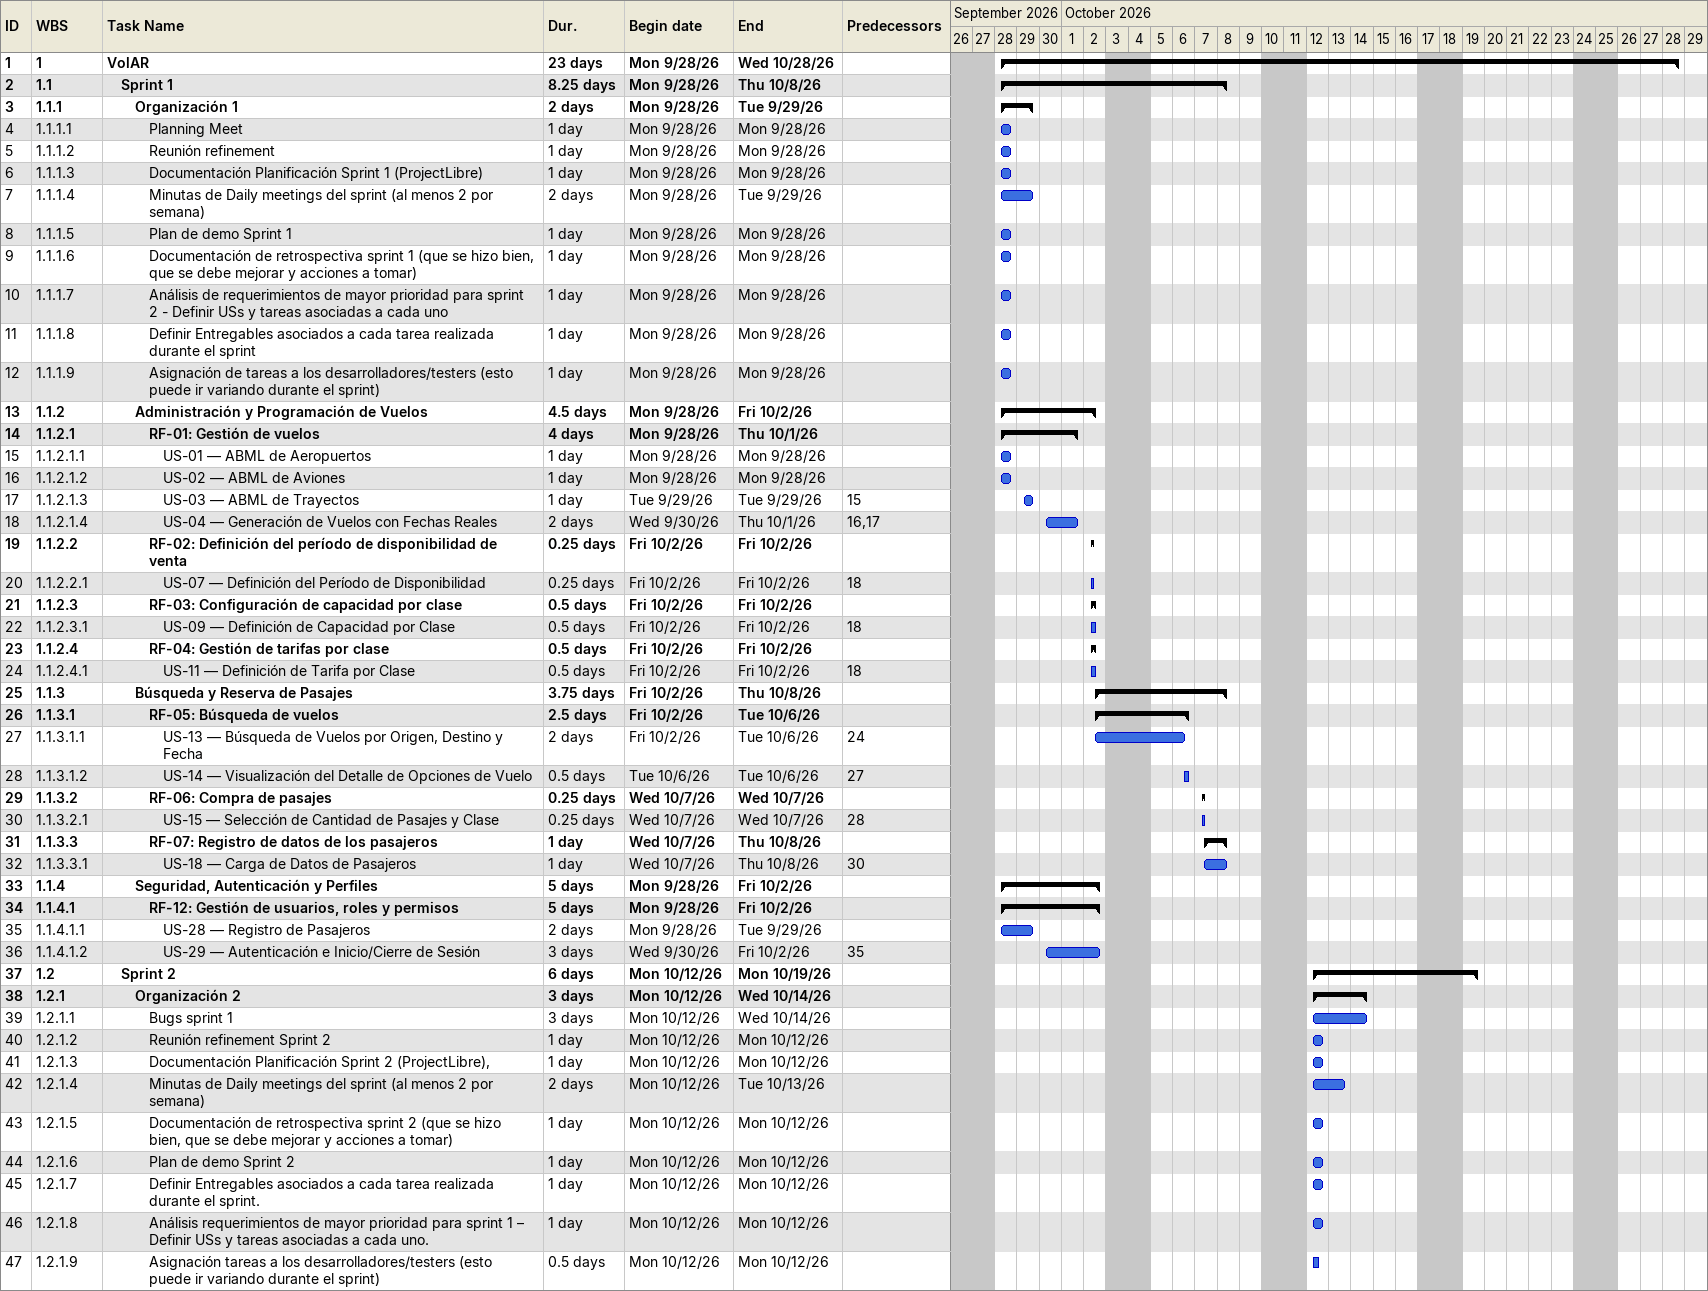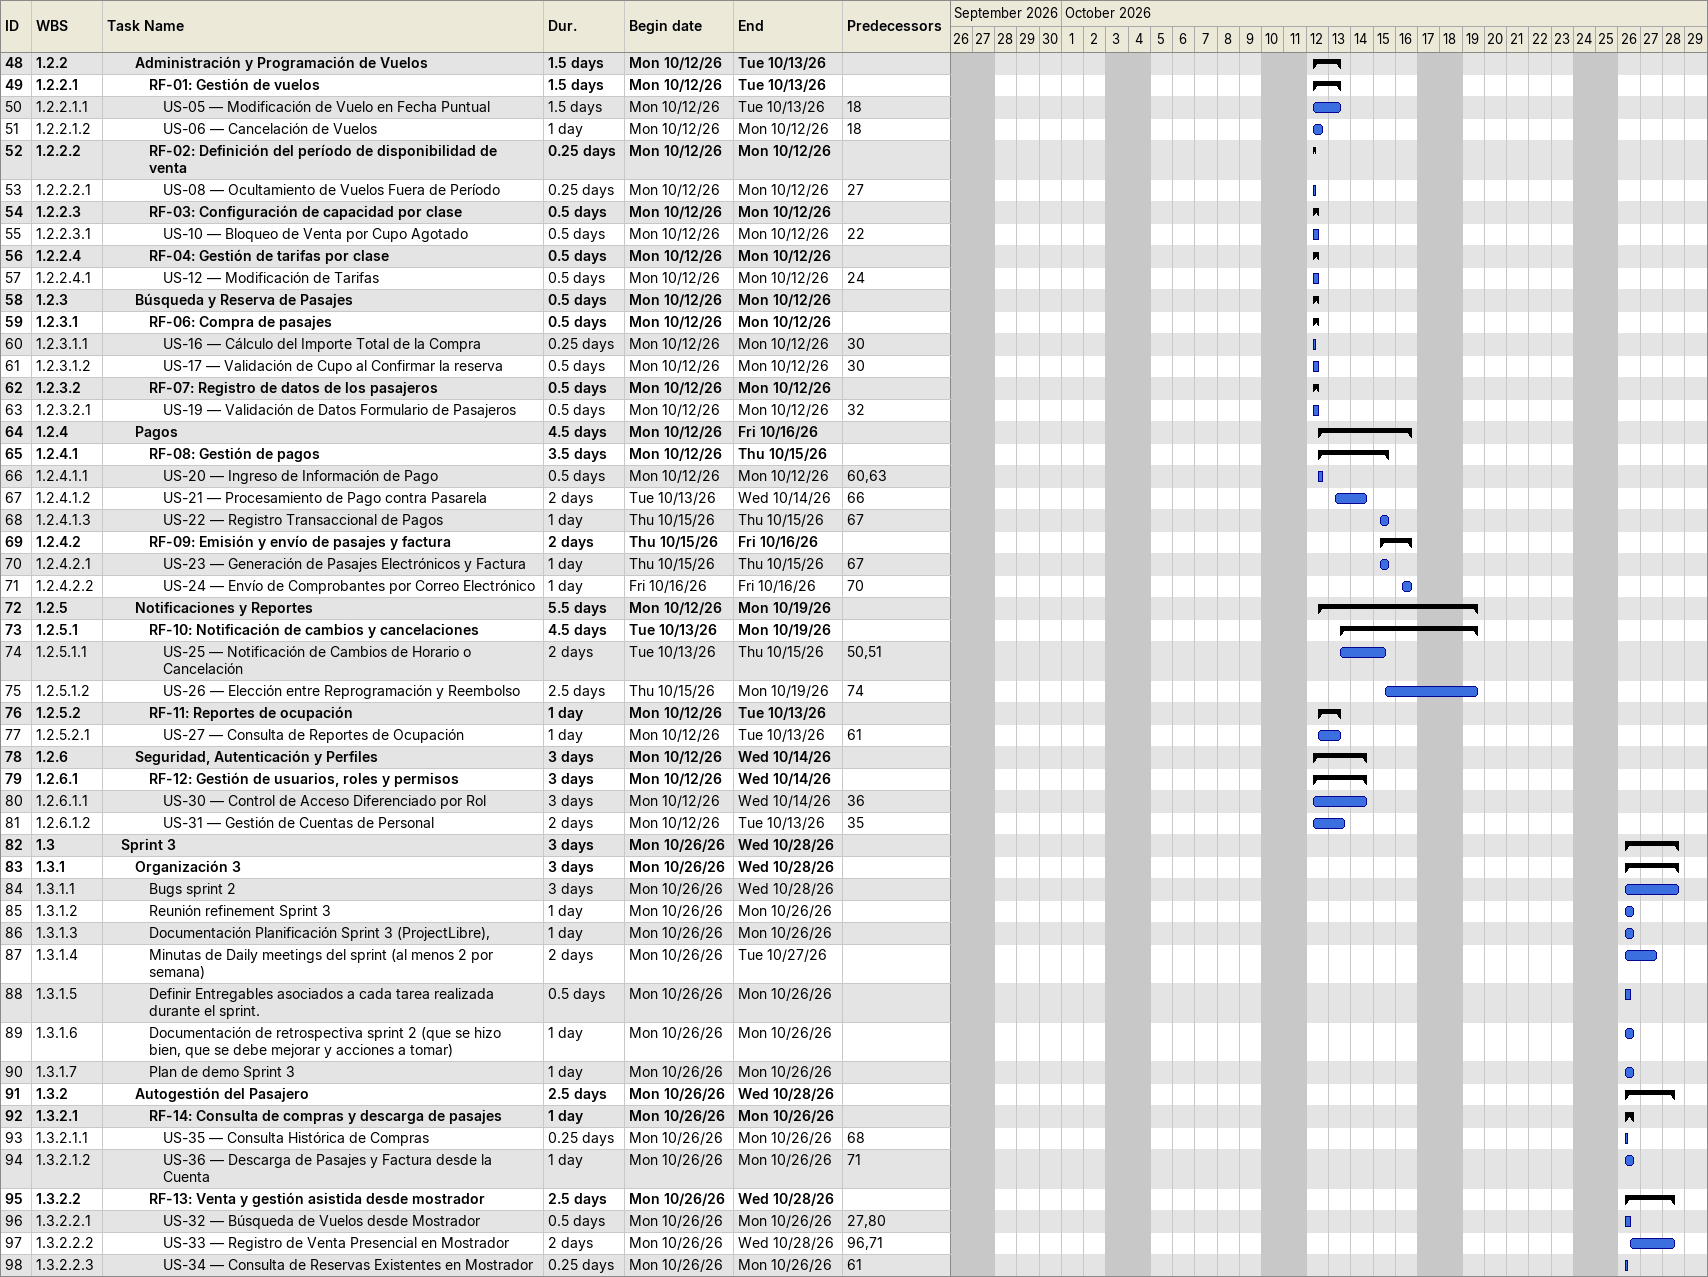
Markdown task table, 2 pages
| ID | WBS | Task | Duration | Start | Finish | Predecessors |
|---|---|---|---|---|---|---|
| 1 | 1 | **VolAR** | 23d | 2026-09-28 | 2026-10-28 |  |
| 2 | 1.1 | **Sprint 1** | 8.25d | 2026-09-28 | 2026-10-08 |  |
| 3 | 1.1.1 | **Organización 1** | 2d | 2026-09-28 | 2026-09-29 |  |
| 4 | 1.1.1.1 | Planning Meet | 1d | 2026-09-28 | 2026-09-28 |  |
| 5 | 1.1.1.2 | Reunión refinement | 1d | 2026-09-28 | 2026-09-28 |  |
| 6 | 1.1.1.3 | Documentación Planificación Sprint 1 (ProjectLibre) | 1d | 2026-09-28 | 2026-09-28 |  |
| 7 | 1.1.1.4 | Minutas de Daily meetings del sprint (al menos 2 por semana) | 2d | 2026-09-28 | 2026-09-29 |  |
| 8 | 1.1.1.5 | Plan de demo Sprint 1 | 1d | 2026-09-28 | 2026-09-28 |  |
| 9 | 1.1.1.6 | Documentación de retrospectiva sprint 1 (que se hizo bien, que se debe mejorar y acciones a tomar) | 1d | 2026-09-28 | 2026-09-28 |  |
| 10 | 1.1.1.7 | Análisis de requerimientos de mayor prioridad para sprint 2 - Definir USs y tareas asociadas a cada uno | 1d | 2026-09-28 | 2026-09-28 |  |
| 11 | 1.1.1.8 | Definir Entregables asociados a cada tarea realizada durante el sprint | 1d | 2026-09-28 | 2026-09-28 |  |
| 12 | 1.1.1.9 | Asignación de tareas a los desarrolladores/testers (esto puede ir variando durante el sprint) | 1d | 2026-09-28 | 2026-09-28 |  |
| 13 | 1.1.2 | **Administración y Programación de Vuelos** | 4.5d | 2026-09-28 | 2026-10-02 |  |
| 14 | 1.1.2.1 | **RF-01: Gestión de vuelos** | 4d | 2026-09-28 | 2026-10-01 |  |
| 15 | 1.1.2.1.1 | US-01 — ABML de Aeropuertos | 1d | 2026-09-28 | 2026-09-28 |  |
| 16 | 1.1.2.1.2 | US-02 — ABML de Aviones | 1d | 2026-09-28 | 2026-09-28 |  |
| 17 | 1.1.2.1.3 | US-03 — ABML de Trayectos | 1d | 2026-09-29 | 2026-09-29 | 15 |
| 18 | 1.1.2.1.4 | US-04 — Generación de Vuelos con Fechas Reales | 2d | 2026-09-30 | 2026-10-01 | 16, 17 |
| 19 | 1.1.2.2 | **RF-02: Definición del período de disponibilidad de venta** | 0.25d | 2026-10-02 | 2026-10-02 |  |
| 20 | 1.1.2.2.1 | US-07 — Definición del Período de Disponibilidad | 0.25d | 2026-10-02 | 2026-10-02 | 18 |
| 21 | 1.1.2.3 | **RF-03: Configuración de capacidad por clase** | 0.5d | 2026-10-02 | 2026-10-02 |  |
| 22 | 1.1.2.3.1 | US-09 — Definición de Capacidad por Clase | 0.5d | 2026-10-02 | 2026-10-02 | 18 |
| 23 | 1.1.2.4 | **RF-04: Gestión de tarifas por clase** | 0.5d | 2026-10-02 | 2026-10-02 |  |
| 24 | 1.1.2.4.1 | US-11 — Definición de Tarifa por Clase | 0.5d | 2026-10-02 | 2026-10-02 | 18 |
| 25 | 1.1.3 | **Búsqueda y Reserva de Pasajes** | 3.75d | 2026-10-02 | 2026-10-08 |  |
| 26 | 1.1.3.1 | **RF-05: Búsqueda de vuelos** | 2.5d | 2026-10-02 | 2026-10-06 |  |
| 27 | 1.1.3.1.1 | US-13 — Búsqueda de Vuelos por Origen, Destino y Fecha | 2d | 2026-10-02 | 2026-10-06 | 24 |
| 28 | 1.1.3.1.2 | US-14 — Visualización del Detalle de Opciones de Vuelo | 0.5d | 2026-10-06 | 2026-10-06 | 27 |
| 29 | 1.1.3.2 | **RF-06: Compra de pasajes** | 0.25d | 2026-10-07 | 2026-10-07 |  |
| 30 | 1.1.3.2.1 | US-15 — Selección de Cantidad de Pasajes y Clase | 0.25d | 2026-10-07 | 2026-10-07 | 28 |
| 31 | 1.1.3.3 | **RF-07: Registro de datos de los pasajeros** | 1d | 2026-10-07 | 2026-10-08 |  |
| 32 | 1.1.3.3.1 | US-18 — Carga de Datos de Pasajeros | 1d | 2026-10-07 | 2026-10-08 | 30 |
| 33 | 1.1.4 | **Seguridad, Autenticación y Perfiles** | 5d | 2026-09-28 | 2026-10-02 |  |
| 34 | 1.1.4.1 | **RF-12: Gestión de usuarios, roles y permisos** | 5d | 2026-09-28 | 2026-10-02 |  |
| 35 | 1.1.4.1.1 | US-28 — Registro de Pasajeros | 2d | 2026-09-28 | 2026-09-29 |  |
| 36 | 1.1.4.1.2 | US-29 — Autenticación e Inicio/Cierre de Sesión | 3d | 2026-09-30 | 2026-10-02 | 35 |
| 37 | 1.2 | **Sprint 2** | 6d | 2026-10-12 | 2026-10-19 |  |
| 38 | 1.2.1 | **Organización 2** | 3d | 2026-10-12 | 2026-10-14 |  |
| 39 | 1.2.1.1 | Bugs sprint 1 | 3d | 2026-10-12 | 2026-10-14 |  |
| 40 | 1.2.1.2 | Reunión refinement Sprint 2 | 1d | 2026-10-12 | 2026-10-12 |  |
| 41 | 1.2.1.3 | Documentación Planificación Sprint 2 (ProjectLibre), | 1d | 2026-10-12 | 2026-10-12 |  |
| 42 | 1.2.1.4 | Minutas de Daily meetings del sprint (al menos 2 por semana) | 2d | 2026-10-12 | 2026-10-13 |  |
| 43 | 1.2.1.5 | Documentación de retrospectiva sprint 2 (que se hizo bien, que se debe mejorar y acciones a tomar) | 1d | 2026-10-12 | 2026-10-12 |  |
| 44 | 1.2.1.6 | Plan de demo Sprint 2 | 1d | 2026-10-12 | 2026-10-12 |  |
| 45 | 1.2.1.7 | Definir Entregables asociados a cada tarea realizada durante el sprint. | 1d | 2026-10-12 | 2026-10-12 |  |
| 46 | 1.2.1.8 | Análisis requerimientos de mayor prioridad para sprint 1 – Definir USs y tareas asociadas a cada uno. | 1d | 2026-10-12 | 2026-10-12 |  |
| 47 | 1.2.1.9 | Asignación tareas a los desarrolladores/testers (esto puede ir variando durante el sprint) | 0.5d | 2026-10-12 | 2026-10-12 |  |
| 48 | 1.2.2 | **Administración y Programación de Vuelos** | 1.5d | 2026-10-12 | 2026-10-13 |  |
| 49 | 1.2.2.1 | **RF-01: Gestión de vuelos** | 1.5d | 2026-10-12 | 2026-10-13 |  |
| 50 | 1.2.2.1.1 | US-05 — Modificación de Vuelo en Fecha Puntual | 1.5d | 2026-10-12 | 2026-10-13 | 18 |
| 51 | 1.2.2.1.2 | US-06 — Cancelación de Vuelos | 1d | 2026-10-12 | 2026-10-12 | 18 |
| 52 | 1.2.2.2 | **RF-02: Definición del período de disponibilidad de venta** | 0.25d | 2026-10-12 | 2026-10-12 |  |
| 53 | 1.2.2.2.1 | US-08 — Ocultamiento de Vuelos Fuera de Período | 0.25d | 2026-10-12 | 2026-10-12 | 27 |
| 54 | 1.2.2.3 | **RF-03: Configuración de capacidad por clase** | 0.5d | 2026-10-12 | 2026-10-12 |  |
| 55 | 1.2.2.3.1 | US-10 — Bloqueo de Venta por Cupo Agotado | 0.5d | 2026-10-12 | 2026-10-12 | 22 |
| 56 | 1.2.2.4 | **RF-04: Gestión de tarifas por clase** | 0.5d | 2026-10-12 | 2026-10-12 |  |
| 57 | 1.2.2.4.1 | US-12 — Modificación de Tarifas | 0.5d | 2026-10-12 | 2026-10-12 | 24 |
| 58 | 1.2.3 | **Búsqueda y Reserva de Pasajes** | 0.5d | 2026-10-12 | 2026-10-12 |  |
| 59 | 1.2.3.1 | **RF-06: Compra de pasajes** | 0.5d | 2026-10-12 | 2026-10-12 |  |
| 60 | 1.2.3.1.1 | US-16 — Cálculo del Importe Total de la Compra | 0.25d | 2026-10-12 | 2026-10-12 | 30 |
| 61 | 1.2.3.1.2 | US-17 — Validación de Cupo al Confirmar la reserva | 0.5d | 2026-10-12 | 2026-10-12 | 30 |
| 62 | 1.2.3.2 | **RF-07: Registro de datos de los pasajeros** | 0.5d | 2026-10-12 | 2026-10-12 |  |
| 63 | 1.2.3.2.1 | US-19 — Validación de Datos Formulario de Pasajeros | 0.5d | 2026-10-12 | 2026-10-12 | 32 |
| 64 | 1.2.4 | **Pagos** | 4.5d | 2026-10-12 | 2026-10-16 |  |
| 65 | 1.2.4.1 | **RF-08: Gestión de pagos** | 3.5d | 2026-10-12 | 2026-10-15 |  |
| 66 | 1.2.4.1.1 | US-20 — Ingreso de Información de Pago | 0.5d | 2026-10-12 | 2026-10-12 | 60, 63 |
| 67 | 1.2.4.1.2 | US-21 — Procesamiento de Pago contra Pasarela | 2d | 2026-10-13 | 2026-10-14 | 66 |
| 68 | 1.2.4.1.3 | US-22 — Registro Transaccional de Pagos | 1d | 2026-10-15 | 2026-10-15 | 67 |
| 69 | 1.2.4.2 | **RF-09: Emisión y envío de pasajes y factura** | 2d | 2026-10-15 | 2026-10-16 |  |
| 70 | 1.2.4.2.1 | US-23 — Generación de Pasajes Electrónicos y Factura | 1d | 2026-10-15 | 2026-10-15 | 67 |
| 71 | 1.2.4.2.2 | US-24 — Envío de Comprobantes por Correo Electrónico | 1d | 2026-10-16 | 2026-10-16 | 70 |
| 72 | 1.2.5 | **Notificaciones y Reportes** | 5.5d | 2026-10-12 | 2026-10-19 |  |
| 73 | 1.2.5.1 | **RF-10: Notificación de cambios y cancelaciones** | 4.5d | 2026-10-13 | 2026-10-19 |  |
| 74 | 1.2.5.1.1 | US-25 — Notificación de Cambios de Horario o Cancelación | 2d | 2026-10-13 | 2026-10-15 | 50, 51 |
| 75 | 1.2.5.1.2 | US-26 — Elección entre Reprogramación y Reembolso | 2.5d | 2026-10-15 | 2026-10-19 | 74 |
| 76 | 1.2.5.2 | **RF-11: Reportes de ocupación** | 1d | 2026-10-12 | 2026-10-13 |  |
| 77 | 1.2.5.2.1 | US-27 — Consulta de Reportes de Ocupación | 1d | 2026-10-12 | 2026-10-13 | 61 |
| 78 | 1.2.6 | **Seguridad, Autenticación y Perfiles** | 3d | 2026-10-12 | 2026-10-14 |  |
| 79 | 1.2.6.1 | **RF-12: Gestión de usuarios, roles y permisos** | 3d | 2026-10-12 | 2026-10-14 |  |
| 80 | 1.2.6.1.1 | US-30 — Control de Acceso Diferenciado por Rol | 3d | 2026-10-12 | 2026-10-14 | 36 |
| 81 | 1.2.6.1.2 | US-31 — Gestión de Cuentas de Personal | 2d | 2026-10-12 | 2026-10-13 | 35 |
| 82 | 1.3 | **Sprint 3** | 3d | 2026-10-26 | 2026-10-28 |  |
| 83 | 1.3.1 | **Organización 3** | 3d | 2026-10-26 | 2026-10-28 |  |
| 84 | 1.3.1.1 | Bugs sprint 2 | 3d | 2026-10-26 | 2026-10-28 |  |
| 85 | 1.3.1.2 | Reunión refinement Sprint 3 | 1d | 2026-10-26 | 2026-10-26 |  |
| 86 | 1.3.1.3 | Documentación Planificación Sprint 3 (ProjectLibre), | 1d | 2026-10-26 | 2026-10-26 |  |
| 87 | 1.3.1.4 | Minutas de Daily meetings del sprint (al menos 2 por semana) | 2d | 2026-10-26 | 2026-10-27 |  |
| 88 | 1.3.1.5 | Definir Entregables asociados a cada tarea realizada durante el sprint. | 0.5d | 2026-10-26 | 2026-10-26 |  |
| 89 | 1.3.1.6 | Documentación de retrospectiva sprint 2 (que se hizo bien, que se debe mejorar y acciones a tomar) | 1d | 2026-10-26 | 2026-10-26 |  |
| 90 | 1.3.1.7 | Plan de demo Sprint 3 | 1d | 2026-10-26 | 2026-10-26 |  |
| 91 | 1.3.2 | **Autogestión del Pasajero** | 2.5d | 2026-10-26 | 2026-10-28 |  |
| 92 | 1.3.2.1 | **RF-14: Consulta de compras y descarga de pasajes** | 1d | 2026-10-26 | 2026-10-26 |  |
| 93 | 1.3.2.1.1 | US-35 — Consulta Histórica de Compras | 0.25d | 2026-10-26 | 2026-10-26 | 68 |
| 94 | 1.3.2.1.2 | US-36 — Descarga de Pasajes y Factura desde la Cuenta | 1d | 2026-10-26 | 2026-10-26 | 71 |
| 95 | 1.3.2.2 | **RF-13: Venta y gestión asistida desde mostrador** | 2.5d | 2026-10-26 | 2026-10-28 |  |
| 96 | 1.3.2.2.1 | US-32 — Búsqueda de Vuelos desde Mostrador | 0.5d | 2026-10-26 | 2026-10-26 | 27, 80 |
| 97 | 1.3.2.2.2 | US-33 — Registro de Venta Presencial en Mostrador | 2d | 2026-10-26 | 2026-10-28 | 96, 71 |
| 98 | 1.3.2.2.3 | US-34 — Consulta de Reservas Existentes en Mostrador | 0.25d | 2026-10-26 | 2026-10-26 | 61 |
